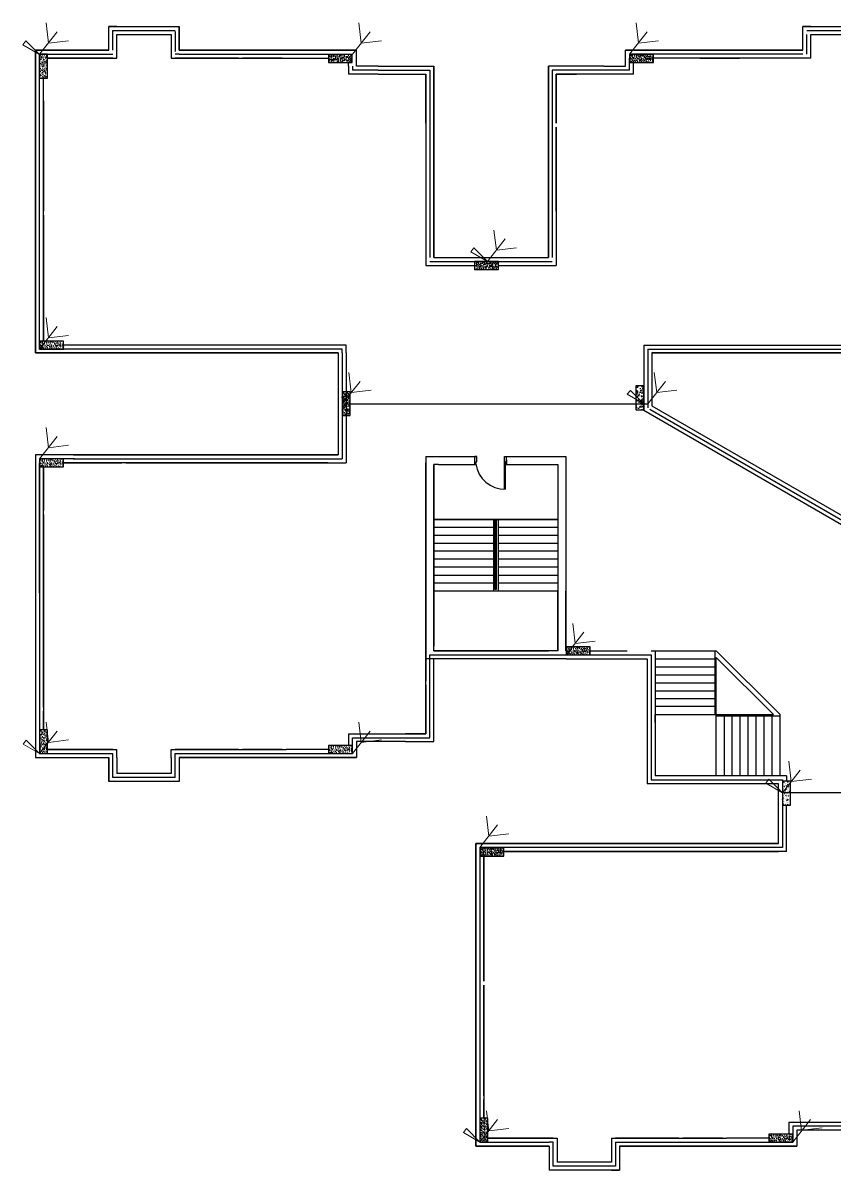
# Model space of a CAD drawing. Header units: millimetres. Extents: x 2799 to 7123, y 988 to 3140.
# Drawn here: x 2799 to 3818, y 988 to 2428 of the extents above; entities that cross this region are included whole.
import ezdxf

# ---------------------------------------------------------------- set-up
doc = ezdxf.new("R2010")
doc.units = ezdxf.units.MM
doc.header["$LTSCALE"] = 100
doc.linetypes.add('ACAD_ISO02W100', pattern=[15, 12, -3])
doc.layers.get('0').update_dxf_attribs({"color": 250})
for name, color, linetype in [('doors', 6, 'Continuous'), ('roof cond', 3, 'ACAD_ISO02W100'), ('windows', 40, 'Continuous')]:
    doc.layers.add(name, color=color, linetype=linetype)
doc.layers.add('LPS', color=1, linetype='Continuous', lineweight=0)
pattern_1 = [(320, (-2558.1447, 182.437), (-0.4781726, -5.46554), [0.5715, -6.2865]), (265, (-2558.145, 182.437), (5.7317054, 1.0573026), [0.4572, -5.0292175]), (10.45144, (-2558.1846, 181.9814), (5.2535326, -4.4082374), [0.4857003, -5.3427073]), (316.1842, (-2556.621, 182.437), (-1.26127, -8.132371), [0.85725, -9.42975]), (6.63556, (-2556.726, 181.759), (7.422784, -7.122124), [0.728551, -8.014068]), (261.18415, (-2556.621, 182.437), (7.422784, -7.122124), [0.685799, -7.543792]), (291, (-2557.0017, 181.675), (-3.067956, -4.5484317), [0.5715, -6.2865]), (236, (-2557.002, 181.675), (5.525639, -1.854061), [0.4572, -5.0292]), (341.451445, (-2557.2574, 181.296), (2.457683, -6.4024926), [0.4857003, -5.342698]), (307.5, (-2558.1447, 182.4368), (2.53665117, -0.0926581), [0, -4.96824, 0, -5.1054, 0, -5.04825]), (277.5, (-2558.1447, 182.4368), (3.0054172, -2.0045899), [0, -2.91084, 0, -4.85394, 0, -1.92405]), (237.5, (-2558.1447, 184.136), (-0.1718623, -4.06771786), [0, -1.905, 0, -5.9436, 0, -7.8867]), (227.5, (-2558.1447, 184.898), (0.7627947, -4.4438754), [0, -2.4765, 0, -3.94716, 0, -5.6007])]

msp = doc.modelspace()

# ---------------------------------------------------------------- hatches: boundary and pattern name
h = msp.add_hatch()
h.set_pattern_fill('AR-CONC', color=256, scale=0.03)
h.set_pattern_definition([(50, (-2558.1447, 182.437), (5.46554, -0.4781726), [0.5715, -6.2865]), (355, (-2558.145, 182.437), (-1.0573026, 5.7317054), [0.4572, -5.0292175]), (100.45144, (-2557.6893, 182.397), (4.4082374, 5.2535326), [0.4857, -5.3427073]), (46.1842, (-2558.145, 183.961), (8.132371, -1.26127), [0.85725, -9.42975]), (96.63556, (-2557.467, 183.856), (7.122124, 7.422784), [0.728551, -8.014068]), (351.18415, (-2558.145, 183.961), (7.122124, 7.422784), [0.685799, -7.543792]), (21, (-2557.3827, 183.58), (4.5484317, -3.067956), [0.5715, -6.2865]), (326, (-2557.383, 183.58), (1.854061, 5.525639), [0.4572, -5.0292]), (71.45144, (-2557.0037, 183.324), (6.4024926, 2.457683), [0.4857, -5.342698]), (37.5, (-2558.1447, 182.4368), (0.0926581, 2.53665117), [0, -4.96824, 0, -5.1054, 0, -5.04825]), (7.5, (-2558.1447, 182.4368), (2.0045899, 3.0054172), [0, -2.91084, 0, -4.85394, 0, -1.92405]), (327.5, (-2559.844, 182.4368), (4.06771786, -0.1718623), [0, -1.905, 0, -5.9436, 0, -7.8867]), (317.5, (-2560.606, 182.437), (4.4438754, 0.7627947), [0, -2.4765, 0, -3.94716, 0, -5.6007])])
h.paths.add_polyline_path([(2829.7, 2389), (2819.7, 2389), (2819.7, 2359), (2829.7, 2359)])
h = msp.add_hatch()
h.set_pattern_fill('AR-CONC', color=256, scale=0.03, angle=-90)
h.set_pattern_definition(pattern_1)
h.paths.add_polyline_path([(3182.5, 2388.9), (3182.5, 2378.9), (3212.5, 2378.9), (3212.5, 2388.9)])
h = msp.add_hatch()
h.set_pattern_fill('AR-CONC', color=256, scale=0.03, angle=-90)
h.set_pattern_definition([(320, (-2167.5886, 237.576), (-0.4781726, -5.46554), [0.5715, -6.2865]), (265, (-2167.5886, 237.576), (5.7317054, 1.0573026), [0.4572, -5.0292175]), (10.45144, (-2167.6284, 237.1204), (5.2535326, -4.4082374), [0.4857003, -5.3427073]), (316.1842, (-2166.0646, 237.576), (-1.26127, -8.132371), [0.85725, -9.42975]), (6.63556, (-2166.17, 236.898), (7.422784, -7.122124), [0.728551, -8.014068]), (261.18415, (-2166.0646, 237.576), (7.422784, -7.122124), [0.685799, -7.543792]), (291, (-2166.4456, 236.814), (-3.067956, -4.5484317), [0.5715, -6.2865]), (236, (-2166.4456, 236.814), (5.525639, -1.854061), [0.4572, -5.0292]), (341.451445, (-2166.701, 236.435), (2.457683, -6.4024926), [0.4857003, -5.342698]), (307.5, (-2167.5886, 237.5759), (2.53665117, -0.0926581), [0, -4.96824, 0, -5.1054, 0, -5.04825]), (277.5, (-2167.5886, 237.5759), (3.0054172, -2.0045899), [0, -2.91084, 0, -4.85394, 0, -1.92405]), (237.5, (-2167.5886, 239.2751), (-0.1718623, -4.06771786), [0, -1.905, 0, -5.9436, 0, -7.8867]), (227.5, (-2167.5886, 240.037), (0.7627947, -4.4438754), [0, -2.4765, 0, -3.94716, 0, -5.6007])])
h.paths.add_polyline_path([(3560.7, 2388.9), (3560.7, 2378.9), (3590.7, 2378.9), (3590.7, 2388.9)])
h = msp.add_hatch()
h.set_pattern_fill('AR-CONC', color=256, scale=0.03, angle=-90)
h.set_pattern_definition(pattern_1)
h.paths.add_polyline_path([(3366.1, 2129), (3366.1, 2119), (3396.1, 2119), (3396.1, 2129)])
h = msp.add_hatch()
h.set_pattern_fill('AR-CONC', color=256, scale=0.03, angle=-90)
h.set_pattern_definition([(320, (-2908.59, -122.3456), (-0.4781726, -5.46554), [0.5715, -6.2865]), (265, (-2908.59, -122.3456), (5.7317054, 1.0573026), [0.4572, -5.0292175]), (10.45144, (-2908.6297, -122.801), (5.2535326, -4.4082374), [0.4857003, -5.3427073]), (316.1842, (-2907.066, -122.3456), (-1.26127, -8.132371), [0.85725, -9.42975]), (6.63556, (-2907.171, -123.023), (7.422784, -7.122124), [0.728551, -8.014068]), (261.18415, (-2907.066, -122.3456), (7.422784, -7.122124), [0.685799, -7.543792]), (291, (-2907.447, -123.1076), (-3.067956, -4.5484317), [0.5715, -6.2865]), (236, (-2907.447, -123.1076), (5.525639, -1.854061), [0.4572, -5.0292]), (341.451445, (-2907.7025, -123.4866), (2.457683, -6.4024926), [0.4857003, -5.342698]), (307.5, (-2908.5898, -122.3456), (2.53665117, -0.0926581), [0, -4.96824, 0, -5.1054, 0, -5.04825]), (277.5, (-2908.5898, -122.3456), (3.0054172, -2.0045899), [0, -2.91084, 0, -4.85394, 0, -1.92405]), (237.5, (-2908.5898, -120.6463), (-0.1718623, -4.06771786), [0, -1.905, 0, -5.9436, 0, -7.8867]), (227.5, (-2908.59, -119.8843), (0.7627947, -4.4438754), [0, -2.4765, 0, -3.94716, 0, -5.6007])])
h.paths.add_polyline_path([(2819.7, 2029), (2819.7, 2019), (2849.7, 2019), (2849.7, 2029)])
h = msp.add_hatch()
h.set_pattern_fill('AR-CONC', color=256, scale=0.03)
h.set_pattern_definition([(50, (-2129.9197, -242.106), (5.46554, -0.4781726), [0.5715, -6.2865]), (355, (-2129.9197, -242.106), (-1.0573026, 5.7317054), [0.4572, -5.0292175]), (100.45144, (-2129.464, -242.1457), (4.4082374, 5.2535326), [0.4857, -5.3427073]), (46.1842, (-2129.92, -240.582), (8.132371, -1.26127), [0.85725, -9.42975]), (96.63556, (-2129.242, -240.687), (7.122124, 7.422784), [0.728551, -8.014068]), (351.18415, (-2129.92, -240.582), (7.122124, 7.422784), [0.685799, -7.543792]), (21, (-2129.1577, -240.963), (4.5484317, -3.067956), [0.5715, -6.2865]), (326, (-2129.1577, -240.963), (1.854061, 5.525639), [0.4572, -5.0292]), (71.45144, (-2128.7786, -241.2185), (6.4024926, 2.457683), [0.4857, -5.342698]), (37.5, (-2129.9197, -242.1058), (0.0926581, 2.53665117), [0, -4.96824, 0, -5.1054, 0, -5.04825]), (7.5, (-2129.9197, -242.1058), (2.0045899, 3.0054172), [0, -2.91084, 0, -4.85394, 0, -1.92405]), (327.5, (-2131.619, -242.1058), (4.06771786, -0.1718623), [0, -1.905, 0, -5.9436, 0, -7.8867]), (317.5, (-2132.381, -242.1058), (4.4438754, 0.7627947), [0, -2.4765, 0, -3.94716, 0, -5.6007])])
h.paths.add_polyline_path([(3209.6, 1965.3), (3199.6, 1965.3), (3199.6, 1935.3), (3209.6, 1935.3)])
h = msp.add_hatch()
h.set_pattern_fill('AR-CONC', color=256, scale=0.05)
h.paths.add_polyline_path([(3578.7, 1972.6), (3568.7, 1972.6), (3568.7, 1942.6), (3578.7, 1942.6)])
h = msp.add_hatch()
h.set_pattern_fill('AR-CONC', color=256, scale=0.03, angle=-90)
h.set_pattern_definition([(320, (-2908.681, -270.4066), (-0.4781726, -5.46554), [0.5715, -6.2865]), (265, (-2908.681, -270.4066), (5.7317054, 1.0573026), [0.4572, -5.0292175]), (10.45144, (-2908.7206, -270.862), (5.2535326, -4.4082374), [0.4857003, -5.3427073]), (316.1842, (-2907.157, -270.4066), (-1.26127, -8.132371), [0.85725, -9.42975]), (6.63556, (-2907.262, -271.084), (7.422784, -7.122124), [0.728551, -8.014068]), (261.18415, (-2907.157, -270.407), (7.422784, -7.122124), [0.685799, -7.543792]), (291, (-2907.538, -271.1686), (-3.067956, -4.5484317), [0.5715, -6.2865]), (236, (-2907.538, -271.1686), (5.525639, -1.854061), [0.4572, -5.0292]), (341.451445, (-2907.7935, -271.5477), (2.457683, -6.4024926), [0.4857003, -5.342698]), (307.5, (-2908.6808, -270.4066), (2.53665117, -0.0926581), [0, -4.96824, 0, -5.1054, 0, -5.04825]), (277.5, (-2908.6808, -270.4066), (3.0054172, -2.0045899), [0, -2.91084, 0, -4.85394, 0, -1.92405]), (237.5, (-2908.6808, -268.7074), (-0.1718623, -4.06771786), [0, -1.905, 0, -5.9436, 0, -7.8867]), (227.5, (-2908.6808, -267.9454), (0.7627947, -4.4438754), [0, -2.4765, 0, -3.94716, 0, -5.6007])])
h.paths.add_polyline_path([(2819.6, 1880.9), (2819.6, 1870.9), (2849.6, 1870.9), (2849.6, 1880.9)])
h = msp.add_hatch()
h.set_pattern_fill('AR-CONC', color=256, scale=0.03, angle=-90)
h.set_pattern_definition([(320, (-2247.0974, -506.2845), (-0.4781726, -5.46554), [0.5715, -6.2865]), (265, (-2247.0974, -506.2845), (5.7317054, 1.0573026), [0.4572, -5.0292175]), (10.45144, (-2247.137, -506.74), (5.2535326, -4.4082374), [0.4857003, -5.3427073]), (316.1842, (-2245.5734, -506.2845), (-1.26127, -8.132371), [0.85725, -9.42975]), (6.63556, (-2245.6785, -506.962), (7.422784, -7.122124), [0.728551, -8.014068]), (261.18415, (-2245.573, -506.2845), (7.422784, -7.122124), [0.685799, -7.543792]), (291, (-2245.9544, -507.0465), (-3.067956, -4.5484317), [0.5715, -6.2865]), (236, (-2245.9544, -507.0465), (5.525639, -1.854061), [0.4572, -5.0292]), (341.451445, (-2246.21, -507.4255), (2.457683, -6.4024926), [0.4857003, -5.342698]), (307.5, (-2247.0974, -506.2845), (2.53665117, -0.0926581), [0, -4.96824, 0, -5.1054, 0, -5.04825]), (277.5, (-2247.0974, -506.2845), (3.0054172, -2.0045899), [0, -2.91084, 0, -4.85394, 0, -1.92405]), (237.5, (-2247.0974, -504.5852), (-0.1718623, -4.06771786), [0, -1.905, 0, -5.9436, 0, -7.8867]), (227.5, (-2247.0974, -503.8232), (0.7627947, -4.4438754), [0, -2.4765, 0, -3.94716, 0, -5.6007])])
h.paths.add_polyline_path([(3481.1, 1645.1), (3481.1, 1635.1), (3511.1, 1635.1), (3511.1, 1645.1)])
h = msp.add_hatch()
h.set_pattern_fill('AR-CONC', color=256, scale=0.03)
h.set_pattern_definition([(50, (-2509.9006, -666.4255), (5.46554, -0.4781726), [0.5715, -6.2865]), (355, (-2509.9006, -666.4255), (-1.0573026, 5.7317054), [0.4572, -5.0292175]), (100.45144, (-2509.445, -666.4653), (4.4082374, 5.2535326), [0.4857, -5.3427073]), (46.1842, (-2509.9006, -664.9015), (8.132371, -1.26127), [0.85725, -9.42975]), (96.63556, (-2509.223, -665.0066), (7.122124, 7.422784), [0.728551, -8.014068]), (351.18415, (-2509.9006, -664.9015), (7.122124, 7.422784), [0.685799, -7.543792]), (21, (-2509.1386, -665.2825), (4.5484317, -3.067956), [0.5715, -6.2865]), (326, (-2509.1386, -665.2825), (1.854061, 5.525639), [0.4572, -5.0292]), (71.45144, (-2508.7595, -665.538), (6.4024926, 2.457683), [0.4857, -5.342698]), (37.5, (-2509.9006, -666.4255), (0.0926581, 2.53665117), [0, -4.96824, 0, -5.1054, 0, -5.04825]), (7.5, (-2509.9006, -666.4255), (2.0045899, 3.0054172), [0, -2.91084, 0, -4.85394, 0, -1.92405]), (327.5, (-2511.5998, -666.4255), (4.06771786, -0.1718623), [0, -1.905, 0, -5.9436, 0, -7.8867]), (317.5, (-2512.362, -666.4255), (4.4438754, 0.7627947), [0, -2.4765, 0, -3.94716, 0, -5.6007])])
h.paths.add_polyline_path([(2829.7, 1541), (2819.7, 1541), (2819.7, 1511), (2829.7, 1511)])
h = msp.add_hatch()
h.set_pattern_fill('AR-CONC', color=256, scale=0.03, angle=-90)
h.set_pattern_definition([(320, (-2545.773, -630.389), (-0.4781726, -5.46554), [0.5715, -6.2865]), (265, (-2545.773, -630.389), (5.7317054, 1.0573026), [0.4572, -5.0292175]), (10.45144, (-2545.813, -630.8446), (5.2535326, -4.4082374), [0.4857003, -5.3427073]), (316.1842, (-2544.249, -630.389), (-1.26127, -8.132371), [0.85725, -9.42975]), (6.63556, (-2544.354, -631.067), (7.422784, -7.122124), [0.728551, -8.014068]), (261.18415, (-2544.249, -630.389), (7.422784, -7.122124), [0.685799, -7.543792]), (291, (-2544.63, -631.151), (-3.067956, -4.5484317), [0.5715, -6.2865]), (236, (-2544.63, -631.151), (5.525639, -1.854061), [0.4572, -5.0292]), (341.451445, (-2544.8857, -631.53), (2.457683, -6.4024926), [0.4857003, -5.342698]), (307.5, (-2545.773, -630.3891), (2.53665117, -0.0926581), [0, -4.96824, 0, -5.1054, 0, -5.04825]), (277.5, (-2545.773, -630.3891), (3.0054172, -2.0045899), [0, -2.91084, 0, -4.85394, 0, -1.92405]), (237.5, (-2545.773, -628.6899), (-0.1718623, -4.06771786), [0, -1.905, 0, -5.9436, 0, -7.8867]), (227.5, (-2545.773, -627.928), (0.7627947, -4.4438754), [0, -2.4765, 0, -3.94716, 0, -5.6007])])
h.paths.add_polyline_path([(3182.5, 1521), (3182.5, 1511), (3212.5, 1511), (3212.5, 1521)])
h = msp.add_hatch()
h.set_pattern_fill('AR-CONC', color=256, scale=0.03)
h.set_pattern_definition([(50, (-1576.768, -731.065), (5.46554, -0.4781726), [0.5715, -6.2865]), (355, (-1576.768, -731.065), (-1.0573026, 5.7317054), [0.4572, -5.0292175]), (100.45144, (-1576.3125, -731.105), (4.4082374, 5.2535326), [0.4857, -5.3427073]), (46.1842, (-1576.768, -729.541), (8.132371, -1.26127), [0.85725, -9.42975]), (96.63556, (-1576.09, -729.646), (7.122124, 7.422784), [0.728551, -8.014068]), (351.18415, (-1576.768, -729.541), (7.122124, 7.422784), [0.685799, -7.543792]), (21, (-1576.006, -729.922), (4.5484317, -3.067956), [0.5715, -6.2865]), (326, (-1576.006, -729.922), (1.854061, 5.525639), [0.4572, -5.0292]), (71.45144, (-1575.627, -730.1777), (6.4024926, 2.457683), [0.4857, -5.342698]), (37.5, (-1576.768, -731.065), (0.0926581, 2.53665117), [0, -4.96824, 0, -5.1054, 0, -5.04825]), (7.5, (-1576.768, -731.065), (2.0045899, 3.0054172), [0, -2.91084, 0, -4.85394, 0, -1.92405]), (327.5, (-1578.4673, -731.065), (4.06771786, -0.1718623), [0, -1.905, 0, -5.9436, 0, -7.8867]), (317.5, (-1579.2293, -731.065), (4.4438754, 0.7627947), [0, -2.4765, 0, -3.94716, 0, -5.6007])])
h.paths.add_polyline_path([(3762.8, 1476.4), (3752.8, 1476.4), (3752.8, 1446.4), (3762.8, 1446.4)])
h = msp.add_hatch()
h.set_pattern_fill('AR-CONC', color=256, scale=0.03, angle=-90)
h.set_pattern_definition([(320, (-2355.303, -758.9805), (-0.4781726, -5.46554), [0.5715, -6.2865]), (265, (-2355.303, -758.9805), (5.7317054, 1.0573026), [0.4572, -5.0292175]), (10.45144, (-2355.3426, -759.436), (5.2535326, -4.4082374), [0.4857003, -5.3427073]), (316.1842, (-2353.779, -758.9805), (-1.26127, -8.132371), [0.85725, -9.42975]), (6.63556, (-2353.884, -759.658), (7.422784, -7.122124), [0.728551, -8.014068]), (261.18415, (-2353.779, -758.9805), (7.422784, -7.122124), [0.685799, -7.543792]), (291, (-2354.16, -759.7425), (-3.067956, -4.5484317), [0.5715, -6.2865]), (236, (-2354.16, -759.7425), (5.525639, -1.854061), [0.4572, -5.0292]), (341.451445, (-2354.4155, -760.1215), (2.457683, -6.4024926), [0.4857003, -5.342698]), (307.5, (-2355.3028, -758.9805), (2.53665117, -0.0926581), [0, -4.96824, 0, -5.1054, 0, -5.04825]), (277.5, (-2355.3028, -758.9805), (3.0054172, -2.0045899), [0, -2.91084, 0, -4.85394, 0, -1.92405]), (237.5, (-2355.3028, -757.2812), (-0.1718623, -4.06771786), [0, -1.905, 0, -5.9436, 0, -7.8867]), (227.5, (-2355.3028, -756.5192), (0.7627947, -4.4438754), [0, -2.4765, 0, -3.94716, 0, -5.6007])])
h.paths.add_polyline_path([(3372.9, 1392.4), (3372.9, 1382.4), (3402.9, 1382.4), (3402.9, 1392.4)])
h = msp.add_hatch()
h.set_pattern_fill('AR-CONC', color=256, scale=0.03)
h.set_pattern_definition([(50, (-1956.807, -1154.3287), (5.46554, -0.4781726), [0.5715, -6.2865]), (355, (-1956.807, -1154.3287), (-1.0573026, 5.7317054), [0.4572, -5.0292175]), (100.45144, (-1956.352, -1154.3685), (4.4082374, 5.2535326), [0.4857, -5.3427073]), (46.1842, (-1956.807, -1152.805), (8.132371, -1.26127), [0.85725, -9.42975]), (96.63556, (-1956.1295, -1152.91), (7.122124, 7.422784), [0.728551, -8.014068]), (351.18415, (-1956.807, -1152.805), (7.122124, 7.422784), [0.685799, -7.543792]), (21, (-1956.045, -1153.1857), (4.5484317, -3.067956), [0.5715, -6.2865]), (326, (-1956.045, -1153.1857), (1.854061, 5.525639), [0.4572, -5.0292]), (71.45144, (-1955.666, -1153.4414), (6.4024926, 2.457683), [0.4857, -5.342698]), (37.5, (-1956.8072, -1154.3287), (0.0926581, 2.53665117), [0, -4.96824, 0, -5.1054, 0, -5.04825]), (7.5, (-1956.8072, -1154.3287), (2.0045899, 3.0054172), [0, -2.91084, 0, -4.85394, 0, -1.92405]), (327.5, (-1958.5065, -1154.3287), (4.06771786, -0.1718623), [0, -1.905, 0, -5.9436, 0, -7.8867]), (317.5, (-1959.2685, -1154.3287), (4.4438754, 0.7627947), [0, -2.4765, 0, -3.94716, 0, -5.6007])])
h.paths.add_polyline_path([(3372.7, 1023.1), (3382.7, 1023.1), (3382.7, 1053.1), (3372.7, 1053.1)])
h = msp.add_hatch()
h.set_pattern_fill('AR-CONC', color=256, scale=0.03, angle=-90)
h.set_pattern_definition([(320, (-1992.6796, -1118.2923), (-0.4781726, -5.46554), [0.5715, -6.2865]), (265, (-1992.6796, -1118.2923), (5.7317054, 1.0573026), [0.4572, -5.0292175]), (10.45144, (-1992.7195, -1118.748), (5.2535326, -4.4082374), [0.4857003, -5.3427073]), (316.1842, (-1991.1556, -1118.2923), (-1.26127, -8.132371), [0.85725, -9.42975]), (6.63556, (-1991.261, -1118.97), (7.422784, -7.122124), [0.728551, -8.014068]), (261.18415, (-1991.156, -1118.292), (7.422784, -7.122124), [0.685799, -7.543792]), (291, (-1991.5366, -1119.0543), (-3.067956, -4.5484317), [0.5715, -6.2865]), (236, (-1991.5366, -1119.0543), (5.525639, -1.854061), [0.4572, -5.0292]), (341.451445, (-1991.7923, -1119.4334), (2.457683, -6.4024926), [0.4857003, -5.342698]), (307.5, (-1992.6796, -1118.2923), (2.53665117, -0.0926581), [0, -4.96824, 0, -5.1054, 0, -5.04825]), (277.5, (-1992.6796, -1118.2923), (3.0054172, -2.0045899), [0, -2.91084, 0, -4.85394, 0, -1.92405]), (237.5, (-1992.6796, -1116.593), (-0.1718623, -4.06771786), [0, -1.905, 0, -5.9436, 0, -7.8867]), (227.5, (-1992.6796, -1115.831), (0.7627947, -4.4438754), [0, -2.4765, 0, -3.94716, 0, -5.6007])])
h.paths.add_polyline_path([(3735.6, 1033), (3735.6, 1023), (3765.6, 1023), (3765.6, 1033)])

# ---------------------------------------------------------------- linework, layer by layer
for p, q in [((2916.7, 2424), (2906.7, 2424)), ((2906.7, 2414), (2906.7, 2424)), ((2916.7, 2424), (2906.7, 2424)), ((2906.7, 2394), (2906.7, 2424)), ((2906.7, 2424), (2995.1, 2424)), ((2995.1, 2394), (2995.1, 2424)), ((2995.1, 2424), (2995.1, 2394)), ((3788.3, 2424), (3778.3, 2424)), ((3778.3, 2414), (3778.3, 2424)), ((3788.3, 2424), (3778.3, 2424)), ((3778.3, 2394), (3778.3, 2424)), ((3778.3, 2424), (3866.6, 2424)), ((2906.7, 2394), (2906.7, 2414)), ((2906.7, 2394), (2906.7, 2414)), ((2916.7, 2384), (2916.7, 2414)), ((2916.7, 2414), (2985.1, 2414)), ((2985.1, 2414), (2985.1, 2384)), ((3778.3, 2394), (3778.3, 2414)), ((3778.3, 2394), (3778.3, 2414)), ((3788.3, 2384), (3788.3, 2414)), ((3788.3, 2414), (3856.6, 2414)), ((2814.7, 2394), (2906.7, 2394)), ((2814.7, 2394), (2906.7, 2394)), ((3212.6, 2394), (3217.6, 2394)), ((3217.6, 2374), (3217.6, 2394)), ((3555.7, 2394), (3778.3, 2394)), ((3555.7, 2374), (3555.7, 2394)), ((3560.7, 2394), (3555.7, 2394)), ((2829.7, 2384), (2911.7, 2384)), ((2990.1, 2384), (3069.4, 2384)), ((3074.4, 2384), (3124.3, 2384)), ((3207.6, 2374), (3207.6, 2378.9)), ((3565.7, 2364), (3565.7, 2378.9)), ((3698.9, 2384), (3649, 2384)), ((3207.6, 2374), (3207.6, 2364)), ((3217.6, 2364), (3207.6, 2364)), ((3245, 2374), (3217.6, 2374)), ((3245, 2364), (3217.6, 2364)), ((3245, 2374), (3279.3, 2374)), ((3245, 2364), (3279.3, 2364)), ((3279.3, 2374), (3314.7, 2374)), ((3279.3, 2374), (3314.7, 2374)), ((3279.3, 2364), (3304.7, 2364)), ((3304.7, 2364), (3304.7, 2302.7)), ((3528.4, 2374), (3458.7, 2374)), ((3468.7, 2364), (3468.7, 2302.7)), ((3565.7, 2364), (3468.7, 2364)), ((3468.7, 2364), (3494, 2364)), ((3528.4, 2374), (3555.7, 2374)), ((2824.7, 2330.6), (2824.7, 2192)), ((2824.7, 2330.6), (2824.7, 2192)), ((3468.7, 2297.7), (3468.7, 2192)), ((3314.7, 2134), (3458.7, 2134)), ((3304.7, 2124), (3366.1, 2124)), ((3396.1, 2124), (3468.7, 2124)), ((3204.7, 2014), (3204.7, 2024)), ((3578.7, 2024), (3578.7, 1942.1)), ((2824.7, 2014), (3194.7, 2014)), ((2824.7, 2014), (3194.7, 2014)), ((2824.7, 2014), (3184.7, 2014)), ((2824.7, 2014), (3184.7, 2014)), ((3194.7, 2014), (3194.7, 1886)), ((3204.7, 2014), (3204.7, 1880)), ((3588.7, 2014), (3588.7, 1947.8)), ((3948.7, 2014), (3588.7, 2014)), ((3948.7, 2014), (3588.7, 2014)), ((3588.7, 1947.8), (3858.1, 1792.1)), ((3578.7, 1942.1), (3845.7, 1787.7)), ((2814.7, 1886), (2814.7, 1526)), ((2814.7, 1886), (2814.7, 1526)), ((2814.7, 1886), (2814.7, 1506)), ((2814.7, 1886), (2814.7, 1526)), ((2814.7, 1886), (2814.7, 1526)), ((2863.4, 1886), (2814.7, 1886)), ((2814.7, 1876), (2814.7, 1876)), ((2814.7, 1876), (2814.7, 1876)), ((2819.7, 1876), (2819.7, 1876)), ((2827.2, 1886), (2824.7, 1886)), ((2827.2, 1886), (2824.7, 1886)), ((2827.2, 1886), (2824.7, 1886)), ((2827.2, 1886), (2824.7, 1886)), ((2827.2, 1886), (2824.7, 1886)), ((2827.2, 1886), (2824.7, 1886)), ((2827.2, 1886), (2824.7, 1886)), ((2827.2, 1886), (2824.7, 1886)), ((2863.4, 1876), (2849.6, 1876)), ((3194.7, 1886), (2862.2, 1886)), ((3194.7, 1886), (2862.2, 1886)), ((3194.7, 1886), (2862.2, 1886)), ((3194.7, 1886), (2862.2, 1886)), ((2896.7, 1876), (2862.4, 1876)), ((2923, 1876), (2862.4, 1876)), ((2923, 1876), (2863.4, 1876)), ((2928, 1876), (2923, 1876)), ((3181.7, 1876), (2928, 1876)), ((3181.7, 1876), (2928, 1876)), ((2947.6, 1876), (2953.6, 1876)), ((3181.7, 1876), (3151.7, 1876)), ((3151.7, 1876), (3151.7, 1876)), ((3181.7, 1876), (3181.7, 1876)), ((3181.7, 1876), (3204.7, 1876)), ((3204.7, 1880), (3204.7, 1876)), ((3304.7, 1713), (3304.7, 1876)), ((3304.7, 1713), (3304.7, 1876)), ((3314.7, 1874), (3314.7, 1766)), ((3314.7, 1811), (3314.7, 1874)), ((3314.7, 1874), (3314.7, 1766)), ((3314.7, 1874), (3314.7, 1766)), ((3314.7, 1811), (3314.7, 1874)), ((3314.7, 1874), (3314.7, 1766)), ((3314.7, 1874), (3314.7, 1766)), ((3314.7, 1811), (3314.7, 1874)), ((3314.7, 1874), (3314.7, 1766)), ((3314.7, 1874), (3314.7, 1766)), ((3314.7, 1811), (3314.7, 1874)), ((3314.7, 1874), (3314.7, 1766)), ((3320.7, 1874), (3314.7, 1874)), ((2824.7, 1816.3), (2824.7, 1870.9)), ((2824.7, 1713), (2824.7, 1870.9)), ((2824.7, 1713), (2824.7, 1811.3)), ((3395.7, 1805), (3389.7, 1805)), ((3389.7, 1805), (3389.7, 1715)), ((3389.7, 1805), (3391.7, 1805)), ((3395.7, 1805), (3389.7, 1805)), ((3389.7, 1805), (3391.7, 1805)), ((3391.7, 1805), (3391.7, 1717.3)), ((3393.7, 1717.3), (3393.7, 1805)), ((3470.7, 1805), (3395.7, 1805)), ((3395.7, 1805), (3395.7, 1715)), ((3470.7, 1805), (3395.7, 1805)), ((3470.7, 1811), (3470.7, 1805)), ((3389.7, 1795), (3314.7, 1795)), ((3470.7, 1795), (3395.7, 1795)), ((3389.7, 1785), (3314.7, 1785)), ((3389.7, 1775), (3314.7, 1775)), ((3470.7, 1785), (3395.7, 1785)), ((3470.7, 1775), (3395.7, 1775)), ((3389.7, 1765), (3314.7, 1765)), ((3470.7, 1765), (3395.7, 1765)), ((3389.7, 1755), (3314.7, 1755)), ((3389.7, 1745), (3314.7, 1745)), ((3470.7, 1755), (3395.7, 1755)), ((3470.7, 1745), (3395.7, 1745)), ((3314.7, 1735), (3389.7, 1735)), ((3395.7, 1735), (3470.7, 1735)), ((2824.7, 1714), (2824.7, 1713)), ((3389.7, 1725), (3314.7, 1725)), ((3470.7, 1715), (3314.7, 1715)), ((3391.7, 1717.3), (3393.7, 1717.3)), ((3470.7, 1725), (3395.7, 1725)), ((3470.7, 1640), (3470.7, 1715)), ((3480.7, 1640), (3480.7, 1715)), ((2824.7, 1569.4), (2824.7, 1713)), ((2824.7, 1569.4), (2824.7, 1713)), ((2824.7, 1700.7), (2824.7, 1708)), ((3304.7, 1602.3), (3304.7, 1708)), ((3314.7, 1640), (3314.7, 1646)), ((3471, 1640), (3314.7, 1640)), ((3314.7, 1526), (3314.7, 1630)), ((3315, 1640), (3459, 1640)), ((3480.7, 1640), (3481.1, 1640)), ((3481, 1630), (3582.7, 1630)), ((3511.1, 1640), (3557.7, 1640)), ((3582.7, 1630), (3582.7, 1550)), ((3587.7, 1640), (3592.7, 1640)), ((3592.7, 1640), (3592.7, 1550)), ((3592.7, 1640), (3667.7, 1640)), ((3592.7, 1640), (3592.7, 1550)), ((3592.7, 1630), (3667.7, 1630)), ((3606.3, 1630.2), (3606.3, 1630.3)), ((3667.7, 1640), (3667.7, 1560)), ((3667.7, 1640), (3669.7, 1640)), ((3669.7, 1640), (3749.7, 1560)), ((3669.7, 1560), (3669.7, 1631.5)), ((3669.7, 1631.5), (3741.3, 1560)), ((3592.7, 1620), (3667.7, 1620)), ((3592.7, 1610), (3667.7, 1610)), ((3592.7, 1600), (3667.7, 1600)), ((3304.7, 1536), (3304.7, 1597.3)), ((3592.7, 1590), (3667.7, 1590)), ((3592.7, 1580), (3667.7, 1580)), ((3667.7, 1570), (3592.7, 1570)), ((2824.7, 1541), (2824.7, 1564.4)), ((2824.7, 1541), (2824.7, 1564.4)), ((3592.7, 1550), (3592.7, 1560)), ((3592.7, 1550), (3592.7, 1560)), ((3592.7, 1560), (3667.7, 1560)), ((3667.7, 1560), (3669.7, 1560)), ((3669.7, 1560), (3741.3, 1560)), ((3669.7, 1558), (3669.7, 1560)), ((3749.7, 1558), (3669.7, 1558)), ((3669.7, 1483), (3669.7, 1558)), ((3679.7, 1558), (3679.7, 1483)), ((3689.7, 1483), (3689.7, 1558)), ((3699.7, 1483), (3699.7, 1558)), ((3709.7, 1483), (3709.7, 1558)), ((3719.7, 1483), (3719.7, 1558)), ((3729.7, 1483), (3729.7, 1558)), ((3739.7, 1483), (3739.7, 1558)), ((3749.7, 1558), (3749.7, 1560)), ((3749.7, 1483), (3749.7, 1558)), ((3582.7, 1550), (3582.7, 1475)), ((3592.7, 1550), (3592.7, 1483)), ((3207.6, 1536), (3304.7, 1536)), ((3207.6, 1536), (3207.6, 1521)), ((3304.7, 1536), (3279.3, 1536)), ((2814.7, 1526), (2814.7, 1506)), ((2829.7, 1516), (2911.7, 1516)), ((2916.7, 1506), (2916.7, 1516)), ((2985.1, 1506), (2985.1, 1516)), ((2990.1, 1516), (3069.4, 1516)), ((3074.4, 1516), (3124.3, 1516)), ((3182.5, 1516), (3129.3, 1516)), ((3207.6, 1516), (3207.4, 1516)), ((3245, 1526), (3217.6, 1526)), ((3217.6, 1526), (3217.6, 1506)), ((3279.3, 1526), (3245, 1526)), ((3279.3, 1526), (3314.7, 1526)), ((3279.3, 1526), (3314.7, 1526)), ((2814.7, 1506), (2906.7, 1506)), ((2814.7, 1506), (2906.7, 1506)), ((2906.7, 1506), (2906.7, 1476)), ((2906.7, 1476), (2906.7, 1506)), ((2916.7, 1506), (2916.7, 1486)), ((2985.1, 1506), (2985.1, 1486)), ((2995.1, 1506), (2995.1, 1486)), ((2995.1, 1506), (2995.1, 1486)), ((2995.1, 1506), (2995.1, 1476)), ((3212.6, 1506), (3217.6, 1506)), ((2985.1, 1486), (2916.7, 1486)), ((3739.7, 1483), (3739.7, 1483.8)), ((2995.1, 1476), (2906.7, 1476)), ((3582.7, 1483), (3582.7, 1473)), ((3592.7, 1473), (3582.7, 1473)), ((3667.7, 1483), (3592.7, 1483)), ((3667.7, 1483), (3592.7, 1483)), ((3749.7, 1483), (3592.7, 1483)), ((3667.7, 1473), (3592.7, 1473)), ((3757.7, 1483), (3667.7, 1483)), ((3757.7, 1483), (3667.7, 1483)), ((3747.7, 1473), (3667.7, 1473)), ((3747.7, 1465), (3747.7, 1473)), ((3757.7, 1483), (3757.7, 1475.8)), ((3747.7, 1398.1), (3747.7, 1465)), ((3757.7, 1388.1), (3757.7, 1446.4)), ((3377.7, 1398.1), (3747.7, 1398.1)), ((3377.7, 1398.1), (3747.7, 1398.1)), ((3377.7, 1398.1), (3737.7, 1398.1)), ((3377.7, 1398.1), (3737.7, 1398.1)), ((3402.9, 1388.1), (3747.7, 1388.1)), ((3402.9, 1388.1), (3747.7, 1388.1)), ((3402.9, 1388.1), (3530.7, 1388.1)), ((3556.7, 1388.1), (3556.7, 1388.1)), ((3737.7, 1388.1), (3737.7, 1388.1)), ((3747.7, 1388.1), (3747.7, 1388.1)), ((3377.7, 1225.1), (3377.7, 1382.4)), ((3377.7, 1225.1), (3377.7, 1382.4)), ((3377.7, 1081.5), (3377.7, 1220.1)), ((3377.7, 1081.5), (3377.7, 1220.1)), ((3760.7, 1048.1), (3857.7, 1048.1)), ((3760.7, 1048.1), (3760.7, 1033)), ((3798, 1038.1), (3770.7, 1038.1)), ((3770.7, 1038.1), (3770.7, 1018.1)), ((3832.4, 1038.1), (3798, 1038.1)), ((3382.7, 1028.1), (3464.8, 1028.1)), ((3469.8, 1028.1), (3469.8, 998.1)), ((3538.1, 1028.1), (3538.1, 998.1)), ((3543.1, 1028.1), (3622.5, 1028.1)), ((3627.5, 1028.1), (3677.4, 1028.1)), ((3735.6, 1028.1), (3682.4, 1028.1)), ((3367.7, 1018.1), (3459.8, 1018.1)), ((3367.7, 1018.1), (3459.8, 1018.1)), ((3367.7, 1018.1), (3459.8, 1018.1)), ((3367.7, 1018.1), (3459.8, 1018.1)), ((3459.8, 1018.1), (3459.8, 988.1)), ((3538.1, 1018.1), (3538.1, 998.1)), ((3548.1, 1018.1), (3548.1, 998.1)), ((3548.1, 1018.1), (3548.1, 998.1)), ((3765.7, 1018.1), (3770.7, 1018.1)), ((3538.1, 998.1), (3469.8, 998.1)), ((3548.1, 998.1), (3548.1, 988.1)), ((3548.1, 988.1), (3459.8, 988.1)), ((3538.1, 988.1), (3548.1, 988.1)), ((3538.1, 988.1), (3548.1, 988.1))]:
    msp.add_line(p, q)
for points in [[(3194.7, 2014), (2814.7, 2014), (2814.7, 2394), (2906.7, 2394)], [(3194.7, 2014), (2814.7, 2014), (2814.7, 2394), (2906.7, 2394)], [(2906.7, 2394), (2814.7, 2394), (2814.7, 2014), (3184.7, 2014)], [(3184.7, 2014), (2814.7, 2014), (2814.7, 2394), (2906.7, 2394)], [(3184.7, 2014), (2814.7, 2014), (2814.7, 2394), (2906.7, 2394)], [(3184.7, 2014), (2814.7, 2014), (2814.7, 2394), (2906.7, 2394)], [(2906.7, 2394), (2814.7, 2394), (2814.7, 2014), (3184.7, 2014)], [(3184.7, 2014), (2814.7, 2014), (2814.7, 2394), (2906.7, 2394)], [(3184.7, 2014), (2814.7, 2014), (2814.7, 2394), (2906.7, 2394)], [(3184.7, 2014), (2814.7, 2014), (2814.7, 2394), (2906.7, 2394)], [(2814.7, 2264), (2814.7, 2394), (2906.7, 2394)], [(2814.7, 2264), (2814.7, 2394), (2906.7, 2394)], [(3217.6, 2394), (2995.1, 2394)], [(2995.1, 2394), (3217.6, 2394)], [(2995.1, 2394), (3217.6, 2394)], [(2995.1, 2394), (3217.6, 2394)], [(2995.1, 2394), (3212.6, 2394)], [(2995.1, 2394), (3212.6, 2394)], [(2995.1, 2394), (3212.6, 2394)], [(2995.1, 2394), (3212.6, 2394)], [(3555.7, 2394), (3778.3, 2394)], [(3778.3, 2394), (3555.7, 2394)], [(3778.3, 2394), (3555.7, 2394)], [(3778.3, 2394), (3555.7, 2394)], [(3778.3, 2394), (3560.7, 2394)], [(3778.3, 2394), (3560.7, 2394)], [(3778.3, 2394), (3560.7, 2394)], [(3778.3, 2394), (3560.7, 2394)], [(3866.6, 2394), (3958.7, 2394), (3958.7, 2014), (3588.7, 2014)], [(3588.7, 2014), (3958.7, 2014), (3958.7, 2394), (3866.6, 2394)], [(3588.7, 2014), (3958.7, 2014), (3958.7, 2394), (3866.6, 2394)], [(3588.7, 2014), (3958.7, 2014), (3958.7, 2394), (3866.6, 2394)], [(3866.6, 2394), (3958.7, 2394), (3958.7, 2014), (3588.7, 2014)], [(3588.7, 2014), (3958.7, 2014), (3958.7, 2394), (3866.6, 2394)], [(3588.7, 2014), (3958.7, 2014), (3958.7, 2394), (3866.6, 2394)], [(3588.7, 2014), (3958.7, 2014), (3958.7, 2394), (3866.6, 2394)], [(2829.7, 2384), (2911.7, 2384)], [(2911.7, 2384), (2829.7, 2384)], [(2829.7, 2384), (2911.7, 2384)], [(2829.7, 2384), (2911.7, 2384)], [(2829.7, 2384), (2916.7, 2384)], [(2985.1, 2384), (2990.1, 2384)], [(2990.1, 2384), (3069.4, 2384)], [(3069.4, 2384), (2990.1, 2384)], [(2990.1, 2384), (3069.4, 2384)], [(2995.1, 2384), (3182.5, 2384)], [(3074.4, 2384), (3124.3, 2384)], [(3124.3, 2384), (3074.4, 2384)], [(3074.4, 2384), (3124.3, 2384)], [(3788.3, 2384), (3590.7, 2384)], [(3698.9, 2384), (3649, 2384)], [(3649, 2384), (3698.9, 2384)], [(3698.9, 2384), (3649, 2384)], [(3304.7, 2364), (3304.7, 2302.7)], [(3304.7, 2302.7), (3304.7, 2364)], [(3304.7, 2364), (3304.7, 2124)], [(3314.7, 2374), (3314.7, 2134)], [(3314.7, 2374), (3314.7, 2134)], [(3314.7, 2374), (3314.7, 2134)], [(3314.7, 2374), (3314.7, 2134)], [(3314.7, 2134), (3314.7, 2374)], [(3314.7, 2374), (3314.7, 2134)], [(3314.7, 2374), (3314.7, 2134)], [(3314.7, 2374), (3314.7, 2134)], [(3314.7, 2134), (3314.7, 2374)], [(3314.7, 2374), (3314.7, 2134)], [(3314.7, 2134), (3314.7, 2374)], [(3314.7, 2374), (3314.7, 2134)], [(3314.7, 2374), (3314.7, 2134)], [(3314.7, 2374), (3314.7, 2134)], [(3458.7, 2134), (3458.7, 2374)], [(3458.7, 2374), (3458.7, 2134)], [(3458.7, 2134), (3458.7, 2374)], [(3458.7, 2374), (3458.7, 2134)], [(3458.7, 2374), (3458.7, 2134)], [(3458.7, 2374), (3458.7, 2134)], [(3458.7, 2134), (3458.7, 2374)], [(3458.7, 2374), (3458.7, 2134)], [(3458.7, 2134), (3458.7, 2374)], [(3458.7, 2374), (3458.7, 2134)], [(3458.7, 2374), (3458.7, 2134)], [(3458.7, 2374), (3458.7, 2134)], [(3468.7, 2364), (3468.7, 2302.7)], [(3468.7, 2302.7), (3468.7, 2364)], [(3468.7, 2364), (3468.7, 2302.7)], [(2824.7, 2330.6), (2824.7, 2359)], [(2824.7, 2192), (2824.7, 2330.6)], [(2824.7, 2330.6), (2824.7, 2192)], [(2824.7, 2187), (2824.7, 2330.6)], [(3468.7, 2297.7), (3468.7, 2192)], [(3468.7, 2192), (3468.7, 2297.7)], [(3468.7, 2297.7), (3468.7, 2124)], [(2824.7, 2187), (2824.7, 2029)], [(2824.7, 2029), (2824.7, 2187)], [(2824.7, 2029), (2824.7, 2187)], [(3204.7, 2024), (2849.7, 2024)], [(3578.7, 2024), (3923.7, 2024)], [(2849.6, 1876), (2923, 1876)], [(2862.2, 1886), (3194.7, 1886)], [(2862.2, 1886), (3194.7, 1886)], [(2862.2, 1886), (3194.7, 1886)], [(2862.2, 1886), (3194.7, 1886)], [(2896.7, 1876), (2862.4, 1876)], [(2862.4, 1876), (2923, 1876)], [(2928, 1876), (3181.7, 1876)], [(3181.7, 1876), (2928, 1876)], [(2928, 1876), (3181.7, 1876)], [(3304.7, 1884), (3304.7, 1708)], [(3304.7, 1884), (3367.6, 1884)], [(3304.7, 1876), (3304.7, 1713)], [(3304.7, 1713), (3304.7, 1876)], [(3470.7, 1805), (3314.7, 1805), (3314.7, 1874)], [(3314.7, 1874), (3314.7, 1646)], [(3314.7, 1874), (3314.7, 1646)], [(3314.7, 1874), (3314.7, 1646)], [(3314.7, 1874), (3314.7, 1646)], [(3320.7, 1874), (3367.6, 1874)], [(3405, 1884), (3480.7, 1884), (3480.7, 1811)], [(3405, 1874), (3470.7, 1874), (3470.7, 1811)], [(2824.7, 1816.3), (2824.7, 1870.9)], [(2824.7, 1870.9), (2824.7, 1816.3)], [(2824.7, 1816.3), (2824.7, 1870.9)], [(3304.7, 1713), (3304.7, 1821)], [(3480.7, 1630), (3304.7, 1630), (3304.7, 1815)], [(3480.7, 1815), (3480.7, 1640)], [(2824.7, 1713), (2824.7, 1811.3)], [(2824.7, 1811.3), (2824.7, 1713)], [(2824.7, 1713), (2824.7, 1811.3)], [(2824.7, 1713), (2824.7, 1569.4)], [(2824.7, 1569.4), (2824.7, 1713)], [(2824.7, 1713), (2824.7, 1569.4)], [(3304.7, 1602.3), (3304.7, 1708)], [(3304.7, 1708), (3304.7, 1602.3)], [(3304.7, 1597.3), (3304.7, 1708)], [(2814.7, 1636), (2814.7, 1506), (2906.7, 1506)], [(2814.7, 1636), (2814.7, 1506), (2906.7, 1506)], [(3481, 1630), (3314.7, 1630)], [(3480.7, 1635.4), (3480.7, 1635)], [(3304.7, 1536), (3304.7, 1597.3)], [(3304.7, 1597.3), (3304.7, 1536)], [(3304.7, 1536), (3304.7, 1597.3)], [(2824.7, 1569.4), (2824.7, 1541)], [(2824.7, 1564.4), (2824.7, 1541)], [(2824.7, 1564.4), (2824.7, 1541)], [(2824.7, 1564.4), (2824.7, 1541)], [(2824.7, 1541), (2824.7, 1564.4)], [(2911.7, 1516), (2829.7, 1516)], [(2829.7, 1516), (2916.7, 1516)], [(2829.7, 1516), (2911.7, 1516)], [(2829.7, 1516), (2911.7, 1516)], [(2829.7, 1516), (2911.7, 1516)], [(2985.1, 1516), (3069.4, 1516)], [(2990.1, 1516), (3069.4, 1516)], [(3069.4, 1516), (2990.1, 1516)], [(3069.4, 1516), (3129.3, 1516)], [(3074.4, 1516), (3124.3, 1516)], [(3124.3, 1516), (3074.4, 1516)], [(3217.6, 1506), (2995.1, 1506)], [(2995.1, 1506), (3217.6, 1506)], [(2995.1, 1506), (3217.6, 1506)], [(2995.1, 1506), (3217.6, 1506)], [(2995.1, 1506), (3212.6, 1506)], [(2995.1, 1506), (3212.6, 1506)], [(2995.1, 1506), (3212.6, 1506)], [(2995.1, 1506), (3212.6, 1506)], [(3747.7, 1398.1), (3367.7, 1398.1), (3367.7, 1018.1), (3459.8, 1018.1)], [(3747.7, 1398.1), (3367.7, 1398.1), (3367.7, 1018.1), (3459.8, 1018.1)], [(3459.8, 1018.1), (3367.7, 1018.1), (3367.7, 1398.1), (3737.7, 1398.1)], [(3737.7, 1398.1), (3367.7, 1398.1), (3367.7, 1018.1), (3459.8, 1018.1)], [(3737.7, 1398.1), (3367.7, 1398.1), (3367.7, 1018.1), (3459.8, 1018.1)], [(3737.7, 1398.1), (3367.7, 1398.1), (3367.7, 1018.1), (3459.8, 1018.1)], [(3459.8, 1018.1), (3367.7, 1018.1), (3367.7, 1398.1), (3737.7, 1398.1)], [(3737.7, 1398.1), (3367.7, 1398.1), (3367.7, 1018.1), (3459.8, 1018.1)], [(3737.7, 1398.1), (3367.7, 1398.1), (3367.7, 1018.1), (3459.8, 1018.1)], [(3737.7, 1398.1), (3367.7, 1398.1), (3367.7, 1018.1), (3459.8, 1018.1)], [(3747.7, 1388.1), (3402.9, 1388.1)], [(3757.7, 1388.1), (3402.9, 1388.1)], [(3402.9, 1388.1), (3747.7, 1388.1)], [(3377.7, 1225.1), (3377.7, 1382.4)], [(3377.7, 1382.4), (3377.7, 1225.1)], [(3377.7, 1382.4), (3377.7, 1225.1)], [(3377.7, 1220.1), (3377.7, 1081.5)], [(3377.7, 1081.5), (3377.7, 1220.1)], [(3377.7, 1220.1), (3377.7, 1076.5)], [(3367.7, 1148.1), (3367.7, 1018.1), (3459.8, 1018.1)], [(3367.7, 1148.1), (3367.7, 1018.1), (3459.8, 1018.1)], [(3367.7, 1148.1), (3367.7, 1018.1), (3459.8, 1018.1)], [(3367.7, 1148.1), (3367.7, 1018.1), (3459.8, 1018.1)], [(3377.7, 1076.5), (3377.7, 1053.1)], [(3377.7, 1076.5), (3377.7, 1053.1)], [(3377.7, 1076.5), (3377.7, 1053.1)], [(3377.7, 1076.5), (3377.7, 1053.1)], [(3377.7, 1053.1), (3377.7, 1076.5)], [(3464.8, 1028.1), (3382.7, 1028.1)], [(3382.7, 1028.1), (3469.8, 1028.1)], [(3382.7, 1028.1), (3464.8, 1028.1)], [(3382.7, 1028.1), (3464.8, 1028.1)], [(3382.7, 1028.1), (3464.8, 1028.1)], [(3538.1, 1028.1), (3627.5, 1028.1)], [(3543.1, 1028.1), (3622.5, 1028.1)], [(3622.5, 1028.1), (3543.1, 1028.1)], [(3627.5, 1028.1), (3677.4, 1028.1)], [(3677.4, 1028.1), (3627.5, 1028.1)], [(3627.5, 1028.1), (3682.4, 1028.1)], [(3770.7, 1018.1), (3548.1, 1018.1)], [(3548.1, 1018.1), (3770.7, 1018.1)], [(3548.1, 1018.1), (3770.7, 1018.1)], [(3548.1, 1018.1), (3770.7, 1018.1)], [(3548.1, 1018.1), (3765.7, 1018.1)], [(3548.1, 1018.1), (3765.7, 1018.1)], [(3548.1, 1018.1), (3765.7, 1018.1)], [(3548.1, 1018.1), (3765.7, 1018.1)]]:
    msp.add_lwpolyline(points)
for points in [[(2819.7, 2359), (2829.7, 2359), (2829.7, 2389), (2819.7, 2389)], [(3182.5, 2388.9), (3182.5, 2378.9), (3212.5, 2378.9), (3212.5, 2388.9)], [(3560.7, 2388.9), (3560.7, 2378.9), (3590.7, 2378.9), (3590.7, 2388.9)], [(3366.1, 2129), (3366.1, 2119), (3396.1, 2119), (3396.1, 2129)], [(2819.7, 2029), (2819.7, 2019), (2849.7, 2019), (2849.7, 2029)], [(3199.6, 1935.3), (3209.6, 1935.3), (3209.6, 1965.3), (3199.6, 1965.3)], [(3568.7, 1942.6), (3578.7, 1942.6), (3578.7, 1972.6), (3568.7, 1972.6)], [(2819.6, 1880.9), (2819.6, 1870.9), (2849.6, 1870.9), (2849.6, 1880.9)], [(3314.7, 1805), (3470.7, 1805), (3470.7, 1640), (3314.7, 1640)], [(3481.1, 1645.1), (3481.1, 1635.1), (3511.1, 1635.1), (3511.1, 1645.1)], [(2819.7, 1511), (2829.7, 1511), (2829.7, 1541), (2819.7, 1541)], [(2824.7, 1516), (2824.7, 1516)], [(3182.5, 1521), (3182.5, 1511), (3212.5, 1511), (3212.5, 1521)], [(3752.8, 1446.4), (3762.8, 1446.4), (3762.8, 1476.4), (3752.8, 1476.4)], [(3372.9, 1392.4), (3372.9, 1382.4), (3402.9, 1382.4), (3402.9, 1392.4)], [(3372.7, 1023.1), (3382.7, 1023.1), (3382.7, 1053.1), (3372.7, 1053.1)], [(3735.6, 1033), (3735.6, 1023), (3765.6, 1023), (3765.6, 1033)]]:
    msp.add_lwpolyline(points, close=True)
msp.add_arc((2860.7, 1876), 36, 359.9721, 0)
at = {"layer": 'doors', "color": 215, "true_color": 0xa953a0}
for p, q in [((3366.2, 1873.9), (3366.2, 1884)), ((3368.7, 1883.9), (3366.2, 1883.9)), ((3366.2, 1873.9), (3367.6, 1873.9)), ((3367.5, 1875), (3367.5, 1877.5)), ((3367.5, 1877.5), (3368.7, 1877.5)), ((3368.7, 1877.5), (3368.7, 1883.9)), ((3403.8, 1843), (3403.8, 1884)), ((3403.8, 1884), (3406.3, 1884)), ((3403.8, 1851.2), (3403.8, 1880)), ((3405, 1877.5), (3403.8, 1877.5)), ((3405, 1877.5), (3403.8, 1877.5)), ((3405, 1851.2), (3405, 1877.5)), ((3405, 1843), (3405, 1877.5)), ((3406.3, 1874), (3405, 1874)), ((3406.3, 1873.9), (3406.3, 1884))]:
    msp.add_line(p, q, dxfattribs=at)
at = {"layer": 'doors'}
for p, q in [((3368.7, 1880), (3368.7, 1880)), ((3406.3, 1873.9), (3405, 1873.9)), ((3406.3, 1880), (3406.3, 1875))]:
    msp.add_line(p, q, dxfattribs=at)
at = {"layer": 'doors', "color": 215, "true_color": 0xa953a0}
msp.add_arc((3404.2, 1880), 37, 187.8589, 271.315, dxfattribs=at)
at = {"layer": 'LPS'}
for p, q in [((2830.8, 2403.1), (2827.8, 2428.4)), ((3223.7, 2403.1), (3220.7, 2428.4)), ((3571.9, 2403.1), (3568.9, 2428.4)), ((2819.7, 2389), (2841.9, 2417.2)), ((2830.8, 2403.1), (2856.1, 2406.1)), ((3212.6, 2389), (3234.9, 2417.2)), ((3223.7, 2403.1), (3249, 2406.1)), ((3560.7, 2389), (3583, 2417.2)), ((3571.9, 2403.1), (3597.2, 2406.1)), ((3393.4, 2143.1), (3390.4, 2168.4)), ((3382.3, 2129), (3404.6, 2157.2)), ((3393.4, 2143.1), (3418.7, 2146.1)), ((2819.7, 2019), (2841.9, 2047.3)), ((2830.8, 2033.1), (2827.8, 2058.4)), ((2830.8, 2033.1), (2856.1, 2036.1)), ((3211, 1964.3), (3208, 1989.6)), ((3594.8, 1964.3), (3591.8, 1989.6)), ((3199.9, 1950.2), (3222.2, 1978.4)), ((3583.7, 1950.2), (3605.9, 1978.4)), ((3211, 1964.3), (3236.3, 1967.3)), ((3594.8, 1964.3), (3620.1, 1967.3)), ((2830.8, 1895.1), (2827.8, 1920.4)), ((2819.7, 1881), (2841.9, 1909.3)), ((2830.8, 1895.1), (2856.1, 1898.1)), ((3492.3, 1649.2), (3489.3, 1674.5)), ((3481.1, 1635.1), (3503.4, 1663.3)), ((3492.3, 1649.2), (3517.6, 1652.2)), ((2830.8, 1525.1), (2827.8, 1550.4)), ((3223.7, 1525.1), (3220.7, 1550.4)), ((2819.7, 1511), (2841.9, 1539.3)), ((2830.8, 1525.1), (2856.1, 1528.1)), ((3212.6, 1511), (3234.9, 1539.3)), ((3223.7, 1525.1), (3249, 1528.1)), ((3763.9, 1476), (3760.9, 1501.3)), ((3752.7, 1461.9), (3775, 1490.2)), ((3763.9, 1476), (3789.2, 1479)), ((3383.9, 1407.2), (3380.9, 1432.5)), ((3372.7, 1393.1), (3395, 1421.4)), ((3383.9, 1407.2), (3409.2, 1410.2)), ((3383.9, 1037.2), (3380.9, 1062.5)), ((3776.8, 1037.2), (3773.8, 1062.5)), ((3372.7, 1023.1), (3395, 1051.4)), ((3383.9, 1037.2), (3409.2, 1040.2)), ((3765.7, 1023.1), (3788, 1051.4)), ((3777.5, 1038.1), (3802.8, 1041.1))]:
    msp.add_line(p, q, dxfattribs=at)
at = {"layer": 'LPS', "color": 1}
for p, q in [((2798.8, 2400.9), (2802.6, 2405.9)), ((2819.6, 2388.9), (2802.6, 2405.9)), ((2819.6, 2388.9), (2798.8, 2400.9)), ((3361.5, 2141), (3365.3, 2145.9)), ((3382.3, 2129), (3361.5, 2141)), ((3382.3, 2129), (3365.3, 2145.9)), ((3557.9, 1962.2), (3561.7, 1967.1)), ((3578.7, 1950.2), (3557.9, 1962.2)), ((3578.7, 1950.2), (3561.7, 1967.1)), ((2798.9, 1523), (2802.7, 1528)), ((2819.7, 1511), (2802.7, 1528)), ((2819.7, 1511), (2798.9, 1523)), ((3731.9, 1473.9), (3735.7, 1478.9)), ((3752.7, 1461.9), (3731.9, 1473.9)), ((3752.7, 1461.9), (3735.7, 1478.9)), ((3352, 1035.1), (3355.8, 1040.1)), ((3372.7, 1023.1), (3355.8, 1040.1)), ((3372.7, 1023.1), (3352, 1035.1))]:
    msp.add_line(p, q, dxfattribs=at)
at = {"layer": 'roof cond'}
for p, q in [((2911.7, 2394), (2911.7, 2419)), ((2911.7, 2419), (2990.1, 2419)), ((2990, 2417.5), (2990, 2392.5)), ((3783.3, 2419), (3861.6, 2419)), ((3783.3, 2389), (3783.3, 2414)), ((2995.1, 2389), (2990.1, 2389)), ((3560.7, 2369), (3560.7, 2384)), ((3212.6, 2374), (3212.6, 2369)), ((3217.6, 2369), (3212.6, 2369)), ((3245, 2369), (3217.6, 2369)), ((3245, 2369), (3279.3, 2369)), ((3279.3, 2369), (3309.7, 2369)), ((3528.4, 2369), (3463.7, 2369)), ((3560.7, 2369), (3468.7, 2369)), ((3309.7, 2129), (3463.7, 2129)), ((3199.7, 2014), (3199.7, 2019)), ((3583.7, 2019), (3583.7, 1945)), ((3199.7, 2014), (3199.7, 1881)), ((3199.9, 1950.2), (3583.7, 1950.2)), ((3586.2, 1943.5), (3855.6, 1787.8)), ((2819.7, 1881), (2819.7, 1526)), ((2863.4, 1881), (2819.7, 1881)), ((2819.7, 1713), (2819.7, 1876)), ((3181.7, 1881), (3199.7, 1881)), ((3309.7, 1531), (3309.7, 1635)), ((3309.7, 1635), (3587.7, 1635)), ((3587.7, 1635), (3587.7, 1478)), ((3212.6, 1511), (3212.6, 1531)), ((3212.6, 1531), (3309.7, 1531)), ((2911.7, 1506), (2911.7, 1511)), ((2911.7, 1481), (2911.7, 1506)), ((2990.1, 1481), (2990.1, 1511)), ((2990.1, 1511), (3212.6, 1511)), ((2990.1, 1481), (2911.7, 1481)), ((3587.7, 1478), (3752.7, 1478)), ((3752.7, 1478), (3752.7, 1393.1)), ((4126.7, 1461.9), (3752.7, 1461.9)), ((3752.7, 1393.1), (3737.7, 1393.1)), ((3798, 1043.1), (3765.7, 1043.1)), ((3765.7, 1043.1), (3765.7, 1023.1)), ((3832.4, 1043.1), (3798, 1043.1)), ((3464.8, 1023.3), (3459.8, 1023.1)), ((3464.8, 993.1), (3464.8, 1023.3)), ((3543.1, 1023.1), (3543.1, 993.1)), ((3543.1, 993.1), (3464.8, 993.1))]:
    msp.add_line(p, q, dxfattribs=at)
for points in [[(2819.7, 2330.6), (2819.7, 2389), (2911.7, 2389)], [(2995.1, 2389), (3207.6, 2389)], [(3778.3, 2389), (3560.7, 2389)], [(3583.7, 2019), (3953.7, 2019), (3953.7, 2389), (3866.6, 2389)], [(3309.7, 2369), (3309.7, 2134)], [(3463.7, 2369), (3463.7, 2134)], [(2819.7, 2187), (2819.7, 2330.6)], [(3199.7, 2019), (2819.7, 2019), (2819.7, 2187)], [(2862.2, 1881), (3194.7, 1881)], [(2819.7, 1713), (2819.7, 1569.4)], [(2819.7, 1569.4), (2819.7, 1511), (2911.7, 1511)], [(3737.7, 1393.1), (3372.7, 1393.1), (3372.7, 1023.1), (3459.8, 1023.1)], [(3543.1, 1023.1), (3765.7, 1023.1)]]:
    msp.add_lwpolyline(points, dxfattribs=at)
at = {"layer": 'windows'}
msp.add_line((3714.8, 2394), (3749.1, 2394), dxfattribs=at)

doc.saveas('drawing.dxf')
